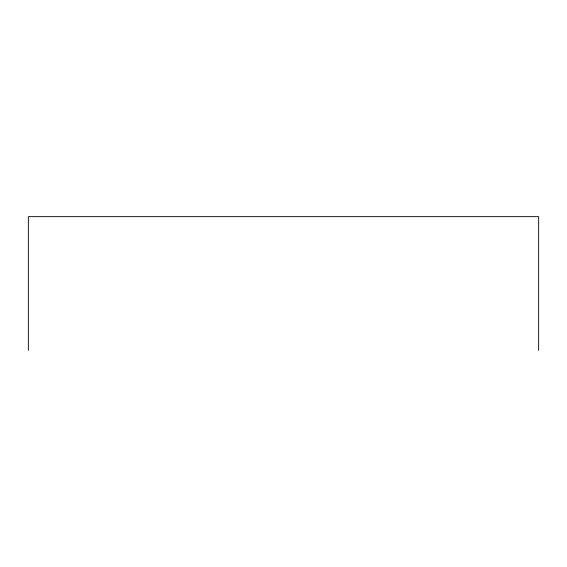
<?xml version="1.0" encoding="UTF-8"?>
<svg xmlns="http://www.w3.org/2000/svg" width="567" height="567" viewBox="0 0 567 567"><rect width="100%" height="100%" fill="white"/><g stroke="black" fill="none" stroke-linecap="round" stroke-linejoin="round"><path stroke-width="0.85" d="M538.65 350.349L538.65 216.651L28.35 216.651L28.35 350.349"/></g></svg>
